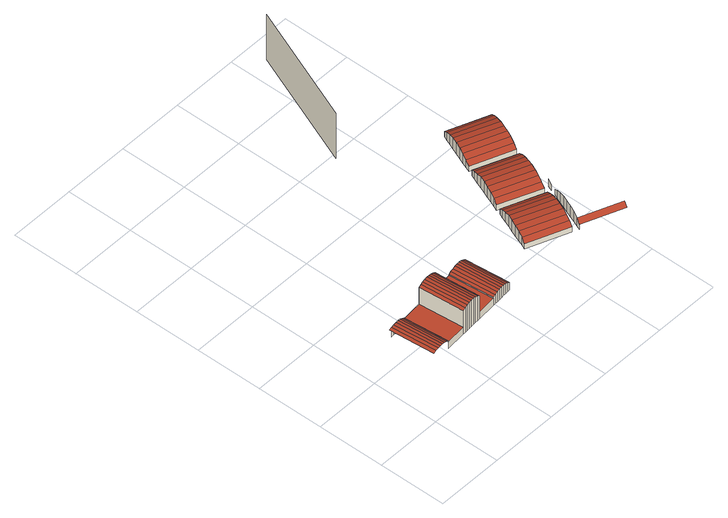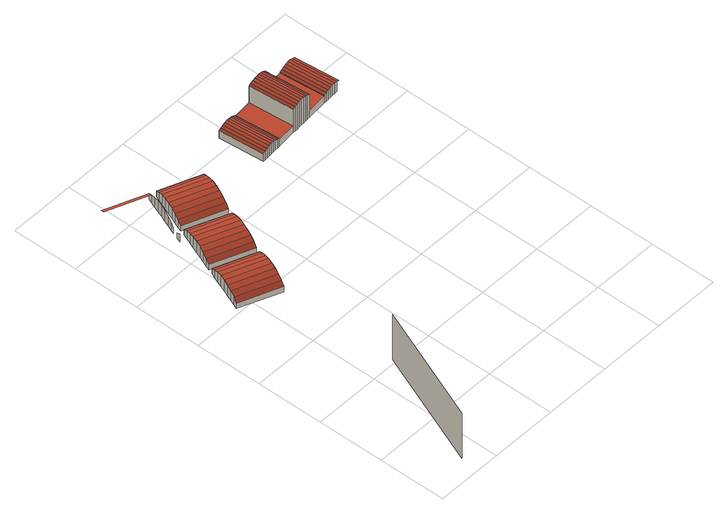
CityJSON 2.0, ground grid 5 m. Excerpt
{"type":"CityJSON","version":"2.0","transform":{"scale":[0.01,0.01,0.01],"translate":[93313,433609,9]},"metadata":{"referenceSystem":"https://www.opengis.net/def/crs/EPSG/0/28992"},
"CityObjects":{
"building1":{"type":"Building","attributes":{"measuredHeight":21.9},"children":["building1-1","building1-2","building1-3","building1-4","building1-5"],"geometry":[{"type":"MultiSurface","lod":"2","boundaries":[[[0,1,2,3]],[[3,2,4,5]],[[5,4,6,7]],[[8,9,3,5]],[[7,6,10,11]],[[12,8,5,7]],[[11,10,13,14]],[[15,12,7,11]],[[14,13,16,17]],[[18,15,11,14]],[[17,16,19,20]],[[20,19,21,22]],[[23,18,14,17]],[[17,20,22,24,23]],[[25,22,21,26]],[[27,24,22,25]],[[25,26,28,29]],[[29,28,30,31]],[[31,30,32,33]],[[31,34,27,25,29]],[[33,32,35,36]],[[37,34,31,33]],[[36,35,38,39]],[[40,37,33,36]],[[39,38,41,42]],[[43,40,36,39]],[[42,41,44,45]],[[46,47,48,49,50]],[[51,43,39,42]],[[45,44,48,52]],[[53,51,42,45]],[[52,48,47,54]],[[54,47,46,55]],[[56,53,45,52]],[[52,54,55,57,56]],[[50,58,59,46]],[[60,55,46,59]],[[61,57,55,60]],[[62,59,58,63,64]],[[63,65,66,64]],[[60,59,62,67]],[[67,62,64,68]],[[65,69,70,66]],[[68,64,66,71]],[[69,72,73,70]],[[68,74,61,60,67]],[[71,66,70,75]],[[72,76,77,73]],[[78,74,68,71]],[[75,70,73,79]],[[76,80,81,77]],[[82,78,71,75]],[[79,73,77,83]],[[80,84,85,81]],[[86,82,75,79]],[[83,77,81,87]],[[84,88,89,85]],[[90,86,79,83]],[[87,81,85,91]],[[92,90,83,87]],[[91,85,89,93]],[[88,94,93,89]],[[95,92,87,91]],[[94,95,91,93]],[[96,97,98,99]],[[97,100,101,98]],[[100,102,103,101]],[[102,104,105,103]],[[106,105,104,107]],[[108,96,99,109]],[[96,108,110,97]],[[111,106,107,112]],[[97,110,113,100]],[[114,111,112,115]],[[100,113,116,102]],[[117,114,115,118]],[[102,116,119,104]],[[120,121,122,123]],[[104,119,124,107]],[[110,108,109,125]],[[121,126,127,122]],[[107,124,128,112]],[[113,110,125,129]],[[126,130,131,127]],[[112,128,132,115]],[[133,134,135,136]],[[116,113,129,137]],[[130,138,139,131]],[[115,132,140,118]],[[134,141,142,135]],[[143,117,118,140]],[[119,116,137,144]],[[145,139,138,146]],[[141,147,148,142]],[[149,120,123,150]],[[120,149,151,121]],[[144,152,124,119]],[[153,145,146,154]],[[147,155,156,148]],[[121,151,157,126]],[[152,158,128,124]],[[159,153,154,160]],[[161,156,155,162]],[[126,157,163,130]],[[158,164,132,128]],[[165,159,160,166]],[[133,167,168,134]],[[169,161,162,170]],[[130,163,171,138]],[[164,143,140,132]],[[172,169,170,173]],[[174,175,176,177]],[[138,171,178,146]],[[179,172,173,180]],[[151,149,150,181]],[[175,182,183,176]],[[146,178,184,154]],[[157,151,181,185]],[[182,186,187,183]],[[154,184,188,160]],[[189,190,191,192]],[[163,157,185,193]],[[186,194,195,187]],[[160,188,196,166]],[[197,165,166,196]],[[171,163,193,198]],[[199,195,194,200]],[[201,174,177,202]],[[174,201,203,175]],[[204,199,200,205]],[[175,203,206,182]],[[207,204,205,208]],[[182,206,209,186]],[[210,207,208,211]],[[186,209,212,194]],[[194,212,213,200]],[[214,215,216,217]]],"semantics":{"surfaces":[{"type":"RoofSurface"},{"type":"WallSurface"}],"values":[0,0,0,1,0,1,0,1,0,1,0,1,1,1,0,1,1,0,0,1,0,1,0,1,0,1,0,1,1,0,1,0,1,1,1,1,0,1,1,1,1,0,1,0,1,1,0,1,1,0,1,1,0,1,1,0,1,1,0,1,0,1,1,1,1,1,1,1,1,1,0,1,0,1,0,1,0,1,0,1,1,0,1,1,0,1,1,1,0,1,1,1,1,1,1,0,1,1,1,0,1,1,1,0,1,1,0,1,0,1,1,1,0,1,1,1,0,1,1,0,1,1,1,0,1,1,1,1,0,1,0,1,0,1,0,0,1]}}]},
"building1-1":{"type":"BuildingInstallation","parents":["building1"],"geometry":[{"type":"MultiSurface","lod":"2","boundaries":[[[54,47,46,55]],[[52,54,55,57,56]],[[46,47,48,49,50]],[[31,34,27,25,29]],[[26,218,219,30,28]],[[56,53,45,52]],[[220,49,48,44]],[[53,51,42,45]],[[51,43,39,42]],[[221,222,41,38]],[[223,221,38,35]],[[40,37,33,36]],[[224,223,35,32]],[[37,34,31,33]],[[219,224,32,30]],[[222,220,44,41]],[[27,24,22,25]],[[225,218,26,21]],[[25,26,28,29]],[[43,40,36,39]],[[45,44,48,52]],[[36,35,38,39]],[[42,41,44,45]],[[39,38,41,42]],[[52,48,47,54]],[[33,32,35,36]],[[31,30,32,33]],[[29,28,30,31]]],"semantics":{"surfaces":[{"type":"WallSurface"},{"type":"RoofSurface"}],"values":[0,0,0,0,0,0,0,0,0,0,0,0,0,0,0,0,0,0,0,0,1,1,1,1,1,1,1,1]}}]},
"building1-2":{"type":"BuildingInstallation","parents":["building1"],"geometry":[{"type":"MultiSurface","lod":"2","boundaries":[[[84,88,89,85]],[[92,90,83,87]],[[65,69,70,66]],[[88,94,93,89]],[[86,82,75,79]],[[72,76,77,73]],[[76,80,81,77]],[[60,59,62,67]],[[90,86,79,83]],[[95,92,87,91]],[[68,74,61,60,67]],[[69,72,73,70]],[[80,84,85,81]],[[62,59,58,63,64]],[[94,95,91,93]],[[82,78,71,75]],[[78,74,68,71]],[[61,57,55,60]],[[63,65,66,64]],[[50,58,59,46]],[[79,73,77,83]],[[91,85,89,93]],[[75,70,73,79]],[[71,66,70,75]],[[68,64,66,71]],[[67,62,64,68]],[[87,81,85,91]],[[83,77,81,87]]],"semantics":{"surfaces":[{"type":"WallSurface"},{"type":"RoofSurface"}],"values":[0,0,0,0,0,0,0,0,0,0,0,0,0,0,0,0,0,0,0,0,1,1,1,1,1,1,1,1]}}]},
"building1-3":{"type":"BuildingInstallation","parents":["building1"],"geometry":[{"type":"MultiSurface","lod":"2","boundaries":[[[111,106,107,112]],[[113,110,125,129]],[[143,117,118,140]],[[100,102,103,101]],[[164,143,140,132]],[[158,164,132,128]],[[152,158,128,124]],[[114,111,112,115]],[[102,104,105,103]],[[119,116,137,144]],[[144,152,124,119]],[[110,108,109,125]],[[117,114,115,118]],[[106,105,104,107]],[[97,100,101,98]],[[108,96,99,109]],[[96,97,98,99]],[[116,113,129,137]],[[112,128,132,115]],[[104,119,124,107]],[[96,108,110,97]],[[107,124,128,112]],[[100,113,116,102]],[[97,110,113,100]],[[102,116,119,104]],[[115,132,140,118]]],"semantics":{"surfaces":[{"type":"WallSurface"},{"type":"RoofSurface"}],"values":[0,0,0,0,0,0,0,0,0,0,0,0,0,0,0,0,0,0,1,1,1,1,1,1,1,1]}}]},
"building1-4":{"type":"BuildingInstallation","parents":["building1"],"geometry":[{"type":"MultiSurface","lod":"2","boundaries":[[[198,226,178,171]],[[149,120,123,150]],[[126,130,131,127]],[[130,138,139,131]],[[153,145,146,154]],[[226,227,184,178]],[[121,126,127,122]],[[157,151,181,185]],[[120,121,122,123]],[[165,159,160,166]],[[163,157,185,193]],[[145,139,138,146]],[[197,165,166,196]],[[171,163,193,198]],[[227,228,188,184]],[[228,197,196,188]],[[151,149,150,181]],[[159,153,154,160]],[[126,157,163,130]],[[160,188,196,166]],[[121,151,157,126]],[[146,178,184,154]],[[138,171,178,146]],[[120,149,151,121]],[[130,163,171,138]],[[154,184,188,160]]],"semantics":{"surfaces":[{"type":"WallSurface"},{"type":"RoofSurface"}],"values":[0,0,0,0,0,0,0,0,0,0,0,0,0,0,0,0,0,0,1,1,1,1,1,1,1,1]}}]},
"building1-5":{"type":"BuildingInstallation","parents":["building1"],"geometry":[{"type":"MultiSurface","lod":"2","boundaries":[[[207,204,205,208]],[[210,207,208,211]],[[229,230,231,232]],[[233,229,232,234]],[[230,210,211,231]],[[204,199,200,205]],[[199,195,194,200]],[[235,236,213,212]],[[212,209,237,235]],[[203,201,202,238]],[[182,186,187,183]],[[206,203,238,239]],[[174,175,176,177]],[[175,182,183,176]],[[236,233,234,213]],[[209,206,239,237]],[[201,174,177,202]],[[186,194,195,187]],[[208,232,231,211]],[[205,234,232,208]],[[200,213,234,205]],[[194,212,213,200]],[[186,209,212,194]],[[182,206,209,186]],[[174,201,203,175]],[[175,203,206,182]]],"semantics":{"surfaces":[{"type":"WallSurface"},{"type":"RoofSurface"}],"values":[0,0,0,0,0,0,0,0,0,0,0,0,0,0,0,0,0,0,1,1,1,1,1,1,1,1]}}]}
},
"vertices":[
[61,432,475],[91,94,475],[111,96,483],[81,433,483],[132,97,488],[102,435,488],[154,99,489],[124,437,489],[102,435,399],[81,433,399],[176,101,488],[146,439,488],[124,437,399],[198,103,483],[168,441,483],[146,439,399],[218,105,475],[187,443,475],[168,441,399],[235,107,465],[205,444,465],[235,107,457],[205,444,457],[187,443,399],[205,444,399],[362,458,457],[392,121,457],[362,458,399],[392,121,600],[362,458,600],[410,122,610],[380,460,610],[430,124,618],[400,462,618],[380,460,399],[451,126,623],[421,464,623],[400,462,399],[473,128,625],[443,466,625],[421,464,399],[495,130,623],[465,468,623],[443,466,399],[517,132,618],[487,470,618],[554,135,457],[554,135,600],[537,133,610],[537,133,399],[554,135,399],[465,468,399],[506,471,610],[487,470,399],[524,473,600],[524,473,457],[506,471,399],[524,473,399],[700,148,399],[700,148,457],[670,486,457],[670,486,399],[700,148,465],[718,150,399],[718,150,475],[738,151,399],[738,151,483],[670,486,465],[688,488,475],[759,153,399],[759,153,488],[708,489,483],[781,155,399],[781,155,489],[688,488,399],[729,491,488],[803,157,399],[803,157,488],[708,489,399],[751,493,489],[824,159,399],[824,159,483],[729,491,399],[773,495,488],[845,161,399],[845,161,475],[751,493,399],[795,497,483],[862,163,399],[862,163,465],[773,495,399],[814,499,475],[795,497,399],[832,500,465],[832,500,399],[814,499,399],[1190,330,444],[1204,364,466],[1204,364,399],[1190,330,399],[1220,402,483],[1220,402,399],[1236,443,494],[1236,443,399],[1253,486,497],[1253,486,399],[1271,529,399],[1271,529,494],[1493,208,444],[1493,208,399],[1507,242,466],[1287,570,399],[1287,570,483],[1522,280,483],[1302,608,399],[1302,608,466],[1539,321,494],[1316,643,399],[1316,643,444],[1556,364,497],[1327,679,444],[1341,714,466],[1341,714,399],[1327,679,399],[1573,407,494],[1507,242,399],[1357,752,483],[1357,752,399],[1590,448,483],[1522,280,399],[1374,793,494],[1374,793,399],[1605,486,466],[1539,189,444],[1553,223,466],[1553,223,399],[1539,189,399],[1539,321,399],[1391,836,497],[1391,836,399],[1619,521,444],[1569,262,483],[1569,262,399],[1619,521,399],[1556,364,399],[1408,878,399],[1408,878,494],[1585,303,494],[1585,303,399],[1630,557,444],[1630,557,399],[1644,592,466],[1573,407,399],[1424,919,399],[1424,919,483],[1602,345,497],[1602,345,399],[1660,630,483],[1590,448,399],[1440,958,399],[1440,958,466],[1620,388,399],[1620,388,494],[1676,671,494],[1605,486,399],[1454,992,399],[1454,992,444],[1842,67,444],[1856,101,466],[1636,429,399],[1636,429,483],[1693,714,497],[1652,468,399],[1652,468,466],[1466,1029,444],[1480,1064,466],[1480,1064,399],[1466,1029,399],[1710,756,494],[1665,502,399],[1665,502,444],[1644,592,399],[1496,1102,483],[1496,1102,399],[1727,798,483],[1660,630,399],[1512,1143,494],[1512,1143,399],[1743,836,466],[1679,543,444],[1693,577,466],[1693,577,399],[1679,543,399],[1676,671,399],[1530,1186,497],[1530,1186,399],[1756,870,444],[1756,870,399],[1693,714,399],[1547,1229,399],[1547,1229,494],[1769,907,444],[1769,907,399],[1783,942,466],[1563,1270,399],[1563,1270,483],[1799,980,483],[1579,1308,399],[1579,1308,466],[1815,1021,494],[1593,1342,399],[1593,1342,444],[1832,1064,497],[1849,1107,494],[1302,1968,10],[1660,2855,10],[1660,2855,399],[1302,1968,399],
[392,121,399],[410,122,399],[517,132,399],[473,128,399],[495,130,399],[451,126,399],[430,124,399],[235,107,399],
[1710,756,399],[1727,798,399],[1743,836,399],
[1882,1186,399],[1895,1220,399],[1895,1220,444],[1882,1186,466],[1866,1148,399],[1866,1148,483],[1832,1064,399],[1849,1107,399],[1815,1021,399],[1783,942,399],[1799,980,399]
]}
